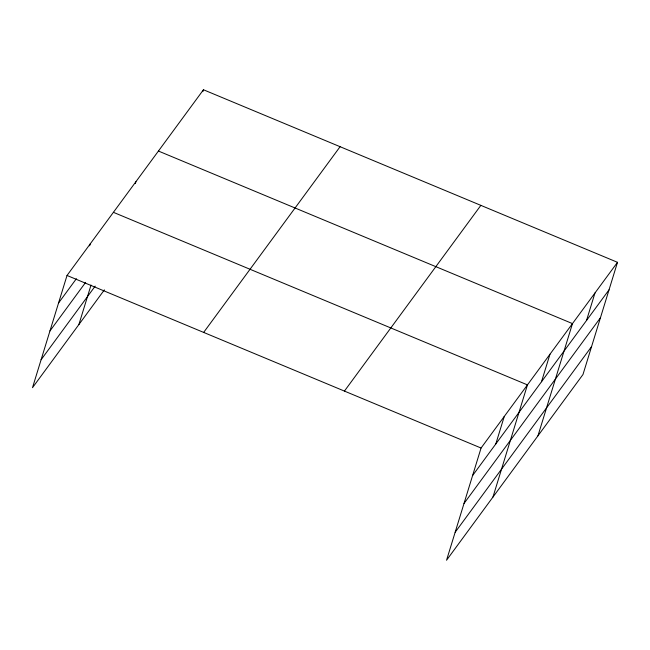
<?xml version="1.0" encoding="UTF-8"?>
<svg xmlns="http://www.w3.org/2000/svg" width="650" height="650" viewBox="0 0 650 650"><rect width="100%" height="100%" fill="white"/><g stroke="black" fill="none" stroke-linecap="round" stroke-linejoin="round"><path stroke-width="0.97" d="M617.5 262.316L481.065 448.029L446.542 560.243L582.977 374.53L617.5 262.316L203.458 89.757L67.023 275.47L32.5 387.684L104.366 289.868M89.635 245.797L90.212 243.904M78.886 324.545L91.032 285.074M135.338 183.584L135.923 181.691M202.873 91.658L203.458 89.757M495.796 443.974L504.262 416.455M492.936 497.096L527.451 384.889L113.409 212.331M541.499 381.761L549.965 354.242M537.956 435.809L572.479 323.602L158.429 151.044M586.519 320.474L594.986 292.955M58.557 302.989L76.399 278.704M49.961 330.939L85.638 282.368M41.096 359.734L95.184 286.114M203.653 332.418L340.088 146.705M344.427 391.089L480.862 205.368M472.599 475.548L609.034 289.827M464.003 503.498L600.438 317.777M455.146 532.293L591.581 346.58M67.023 275.47L481.065 448.029"/></g></svg>
